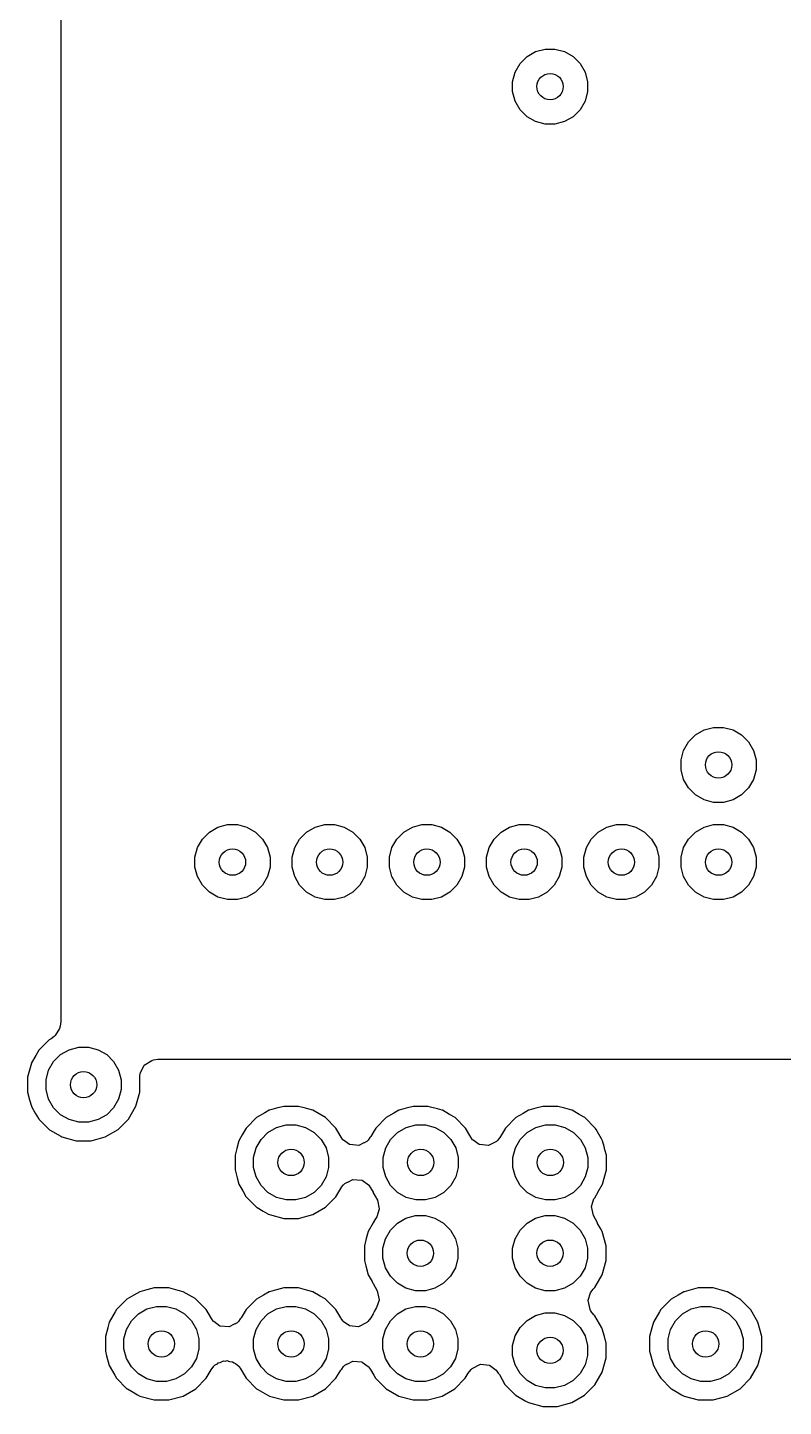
# Model space of a CAD drawing. Header units: inches. Extents: x 5.14 to 7.4, y -4.57 to -3.18.
# Drawn here: x 6.6243 to 6.8539, y -3.9891 to -3.5703 of the extents above; entities that cross this region are included whole.
import ezdxf

# ---------------------------------------------------------------- set-up
doc = ezdxf.new("R2010")
doc.units = ezdxf.units.IN
doc.header["$MEASUREMENT"] = 0
doc.layers.add('In2.Cu', color=33, linetype='CONTINUOUS', true_color=0xce7d2c)

msp = doc.modelspace()

# ---------------------------------------------------------------- linework, layer by layer
at = {"layer": 'In2.Cu', "linetype": 'CONTINUOUS'}
for p, q in [((6.63441, -3.25328), (6.63441, -3.87223)), ((6.77387, -3.58125), (6.77599, -3.57912)), ((6.77599, -3.57912), (6.77859, -3.57762)), ((6.77859, -3.57762), (6.78149, -3.57685)), ((6.78149, -3.57685), (6.78449, -3.57685)), ((6.78449, -3.57685), (6.78739, -3.57762)), ((6.78739, -3.57762), (6.78999, -3.57912)), ((6.78999, -3.57912), (6.79212, -3.58125)), ((6.77159, -3.58675), (6.77237, -3.58385)), ((6.77237, -3.58385), (6.77387, -3.58125)), ((6.79212, -3.58125), (6.79362, -3.58385)), ((6.79362, -3.58385), (6.79439, -3.58675)), ((6.77159, -3.58975), (6.77159, -3.58675)), ((6.79439, -3.58675), (6.79439, -3.58975)), ((6.77237, -3.59265), (6.77159, -3.58975)), ((6.77387, -3.59525), (6.77237, -3.59265)), ((6.79362, -3.59265), (6.79212, -3.59525)), ((6.79439, -3.58975), (6.79362, -3.59265)), ((6.77599, -3.59737), (6.77387, -3.59525)), ((6.77859, -3.59887), (6.77599, -3.59737)), ((6.78999, -3.59737), (6.78739, -3.59887)), ((6.79212, -3.59525), (6.78999, -3.59737)), ((6.78149, -3.59965), (6.77859, -3.59887)), ((6.78449, -3.59965), (6.78149, -3.59965)), ((6.78739, -3.59887), (6.78449, -3.59965)), ((6.82505, -3.78727), (6.82717, -3.78515)), ((6.82717, -3.78515), (6.82977, -3.78365)), ((6.82977, -3.78365), (6.83267, -3.78287)), ((6.83267, -3.78287), (6.83567, -3.78287)), ((6.83567, -3.78287), (6.83857, -3.78365)), ((6.83857, -3.78365), (6.84117, -3.78515)), ((6.84117, -3.78515), (6.8433, -3.78727)), ((6.82277, -3.79277), (6.82355, -3.78987)), ((6.82355, -3.78987), (6.82505, -3.78727)), ((6.8433, -3.78727), (6.8448, -3.78987)), ((6.8448, -3.78987), (6.84558, -3.79277)), ((6.82277, -3.79577), (6.82277, -3.79277)), ((6.84558, -3.79277), (6.84558, -3.79577)), ((6.82355, -3.79867), (6.82277, -3.79577)), ((6.84558, -3.79577), (6.8448, -3.79867)), ((6.82505, -3.80127), (6.82355, -3.79867)), ((6.82717, -3.8034), (6.82505, -3.80127)), ((6.8433, -3.80127), (6.84117, -3.8034)), ((6.8448, -3.79867), (6.8433, -3.80127)), ((6.82977, -3.8049), (6.82717, -3.8034)), ((6.83267, -3.80567), (6.82977, -3.8049)), ((6.83567, -3.80567), (6.83267, -3.80567)), ((6.83857, -3.8049), (6.83567, -3.80567)), ((6.84117, -3.8034), (6.83857, -3.8049)), ((6.67741, -3.8168), (6.67953, -3.81468)), ((6.67953, -3.81468), (6.68213, -3.81317)), ((6.68213, -3.81317), (6.68503, -3.8124)), ((6.68503, -3.8124), (6.68804, -3.8124)), ((6.68804, -3.8124), (6.69094, -3.81317)), ((6.69094, -3.81317), (6.69354, -3.81468)), ((6.69354, -3.81468), (6.69566, -3.8168)), ((6.70694, -3.8168), (6.70906, -3.81468)), ((6.70906, -3.81468), (6.71166, -3.81317)), ((6.71166, -3.81317), (6.71456, -3.8124)), ((6.71456, -3.8124), (6.71756, -3.8124)), ((6.71756, -3.8124), (6.72046, -3.81317)), ((6.72046, -3.81317), (6.72306, -3.81468)), ((6.72306, -3.81468), (6.72519, -3.8168)), ((6.73647, -3.8168), (6.73859, -3.81468)), ((6.73859, -3.81468), (6.74119, -3.81317)), ((6.74119, -3.81317), (6.74409, -3.8124)), ((6.74409, -3.8124), (6.74709, -3.8124)), ((6.74709, -3.8124), (6.74999, -3.81317)), ((6.74999, -3.81317), (6.75259, -3.81468)), ((6.75259, -3.81468), (6.75471, -3.8168)), ((6.76599, -3.8168), (6.76812, -3.81468)), ((6.76812, -3.81468), (6.77072, -3.81317)), ((6.77072, -3.81317), (6.77362, -3.8124)), ((6.77362, -3.8124), (6.77662, -3.8124)), ((6.77662, -3.8124), (6.77952, -3.81317)), ((6.77952, -3.81317), (6.78212, -3.81468)), ((6.78212, -3.81468), (6.78424, -3.8168)), ((6.79552, -3.8168), (6.79765, -3.81468)), ((6.79765, -3.81468), (6.80024, -3.81317)), ((6.80024, -3.81317), (6.80314, -3.8124)), ((6.80314, -3.8124), (6.80615, -3.8124)), ((6.80615, -3.8124), (6.80905, -3.81317)), ((6.80905, -3.81317), (6.81165, -3.81468)), ((6.81165, -3.81468), (6.81377, -3.8168)), ((6.82505, -3.8168), (6.82717, -3.81468)), ((6.82717, -3.81468), (6.82977, -3.81317)), ((6.82977, -3.81317), (6.83267, -3.8124)), ((6.83267, -3.8124), (6.83567, -3.8124)), ((6.83567, -3.8124), (6.83857, -3.81317)), ((6.83857, -3.81317), (6.84117, -3.81468)), ((6.84117, -3.81468), (6.8433, -3.8168)), ((6.67513, -3.8223), (6.67591, -3.8194)), ((6.67591, -3.8194), (6.67741, -3.8168)), ((6.69566, -3.8168), (6.69716, -3.8194)), ((6.69716, -3.8194), (6.69794, -3.8223)), ((6.70466, -3.8223), (6.70544, -3.8194)), ((6.70544, -3.8194), (6.70694, -3.8168)), ((6.72519, -3.8168), (6.72669, -3.8194)), ((6.72669, -3.8194), (6.72746, -3.8223)), ((6.73419, -3.8223), (6.73497, -3.8194)), ((6.73497, -3.8194), (6.73647, -3.8168)), ((6.75471, -3.8168), (6.75622, -3.8194)), ((6.75622, -3.8194), (6.75699, -3.8223)), ((6.76372, -3.8223), (6.76449, -3.8194)), ((6.76449, -3.8194), (6.76599, -3.8168)), ((6.78424, -3.8168), (6.78574, -3.8194)), ((6.78574, -3.8194), (6.78652, -3.8223)), ((6.79324, -3.8223), (6.79402, -3.8194)), ((6.79402, -3.8194), (6.79552, -3.8168)), ((6.81377, -3.8168), (6.81527, -3.8194)), ((6.81527, -3.8194), (6.81605, -3.8223)), ((6.82277, -3.8223), (6.82355, -3.8194)), ((6.82355, -3.8194), (6.82505, -3.8168)), ((6.8433, -3.8168), (6.8448, -3.8194)), ((6.8448, -3.8194), (6.84558, -3.8223)), ((6.67513, -3.8253), (6.67513, -3.8223)), ((6.69794, -3.8223), (6.69794, -3.8253)), ((6.70466, -3.8253), (6.70466, -3.8223)), ((6.72746, -3.8223), (6.72746, -3.8253)), ((6.73419, -3.8253), (6.73419, -3.8223)), ((6.75699, -3.8223), (6.75699, -3.8253)), ((6.76372, -3.8253), (6.76372, -3.8223)), ((6.78652, -3.8223), (6.78652, -3.8253)), ((6.79324, -3.8253), (6.79324, -3.8223)), ((6.81605, -3.8223), (6.81605, -3.8253)), ((6.82277, -3.8253), (6.82277, -3.8223)), ((6.84558, -3.8223), (6.84558, -3.8253)), ((6.67591, -3.8282), (6.67513, -3.8253)), ((6.69794, -3.8253), (6.69716, -3.8282)), ((6.70544, -3.8282), (6.70466, -3.8253)), ((6.72746, -3.8253), (6.72669, -3.8282)), ((6.73497, -3.8282), (6.73419, -3.8253)), ((6.75699, -3.8253), (6.75622, -3.8282)), ((6.76449, -3.8282), (6.76372, -3.8253)), ((6.78652, -3.8253), (6.78574, -3.8282)), ((6.79402, -3.8282), (6.79324, -3.8253)), ((6.81605, -3.8253), (6.81527, -3.8282)), ((6.82355, -3.8282), (6.82277, -3.8253)), ((6.84558, -3.8253), (6.8448, -3.8282)), ((6.67741, -3.8308), (6.67591, -3.8282)), ((6.67953, -3.83292), (6.67741, -3.8308)), ((6.69566, -3.8308), (6.69354, -3.83292)), ((6.69716, -3.8282), (6.69566, -3.8308)), ((6.70694, -3.8308), (6.70544, -3.8282)), ((6.70906, -3.83292), (6.70694, -3.8308)), ((6.72519, -3.8308), (6.72306, -3.83292)), ((6.72669, -3.8282), (6.72519, -3.8308)), ((6.73647, -3.8308), (6.73497, -3.8282)), ((6.73859, -3.83292), (6.73647, -3.8308)), ((6.75471, -3.8308), (6.75259, -3.83292)), ((6.75622, -3.8282), (6.75471, -3.8308)), ((6.76599, -3.8308), (6.76449, -3.8282)), ((6.76812, -3.83292), (6.76599, -3.8308)), ((6.78424, -3.8308), (6.78212, -3.83292)), ((6.78574, -3.8282), (6.78424, -3.8308)), ((6.79552, -3.8308), (6.79402, -3.8282)), ((6.79765, -3.83292), (6.79552, -3.8308)), ((6.81377, -3.8308), (6.81165, -3.83292)), ((6.81527, -3.8282), (6.81377, -3.8308)), ((6.82505, -3.8308), (6.82355, -3.8282)), ((6.82717, -3.83292), (6.82505, -3.8308)), ((6.8433, -3.8308), (6.84117, -3.83292)), ((6.8448, -3.8282), (6.8433, -3.8308)), ((6.68213, -3.83442), (6.67953, -3.83292)), ((6.68503, -3.8352), (6.68213, -3.83442)), ((6.68804, -3.8352), (6.68503, -3.8352)), ((6.69094, -3.83442), (6.68804, -3.8352)), ((6.69354, -3.83292), (6.69094, -3.83442)), ((6.71166, -3.83442), (6.70906, -3.83292)), ((6.71456, -3.8352), (6.71166, -3.83442)), ((6.71756, -3.8352), (6.71456, -3.8352)), ((6.72046, -3.83442), (6.71756, -3.8352)), ((6.72306, -3.83292), (6.72046, -3.83442)), ((6.74119, -3.83442), (6.73859, -3.83292)), ((6.74409, -3.8352), (6.74119, -3.83442)), ((6.74709, -3.8352), (6.74409, -3.8352)), ((6.74999, -3.83442), (6.74709, -3.8352)), ((6.75259, -3.83292), (6.74999, -3.83442)), ((6.77072, -3.83442), (6.76812, -3.83292)), ((6.77362, -3.8352), (6.77072, -3.83442)), ((6.77662, -3.8352), (6.77362, -3.8352)), ((6.77952, -3.83442), (6.77662, -3.8352)), ((6.78212, -3.83292), (6.77952, -3.83442)), ((6.80024, -3.83442), (6.79765, -3.83292)), ((6.80314, -3.8352), (6.80024, -3.83442)), ((6.80615, -3.8352), (6.80314, -3.8352)), ((6.80905, -3.83442), (6.80615, -3.8352)), ((6.81165, -3.83292), (6.80905, -3.83442)), ((6.82977, -3.83442), (6.82717, -3.83292)), ((6.83267, -3.8352), (6.82977, -3.83442)), ((6.83567, -3.8352), (6.83267, -3.8352)), ((6.83857, -3.83442), (6.83567, -3.8352)), ((6.84117, -3.83292), (6.83857, -3.83442)), ((6.63421, -3.8736), (6.634, -3.87431)), ((6.63441, -3.87223), (6.63421, -3.8736)), ((6.63089, -3.87778), (6.62772, -3.88095)), ((6.63146, -3.87745), (6.63089, -3.87778)), ((6.63089, -3.87778), (6.63089, -3.87778)), ((6.63089, -3.87778), (6.63089, -3.87778)), ((6.63089, -3.87778), (6.63089, -3.87778)), ((6.63239, -3.87675), (6.63146, -3.87745)), ((6.63269, -3.87647), (6.63239, -3.87675)), ((6.634, -3.87431), (6.63269, -3.87647)), ((6.62772, -3.88095), (6.62681, -3.88252)), ((6.62772, -3.88095), (6.62772, -3.88095)), ((6.62772, -3.88095), (6.62772, -3.88095)), ((6.62772, -3.88095), (6.62772, -3.88095)), ((6.62772, -3.88095), (6.62772, -3.88095)), ((6.63222, -3.8844), (6.63434, -3.88227)), ((6.63434, -3.88227), (6.63694, -3.88077)), ((6.63694, -3.88077), (6.63984, -3.88)), ((6.63984, -3.88), (6.64284, -3.88)), ((6.64284, -3.88), (6.64574, -3.88077)), ((6.64574, -3.88077), (6.64834, -3.88227)), ((6.64834, -3.88227), (6.65046, -3.8844)), ((6.62509, -3.88628), (6.62432, -3.88916)), ((6.62548, -3.88483), (6.62509, -3.88628)), ((6.6255, -3.88479), (6.62548, -3.88483)), ((6.62548, -3.88483), (6.62548, -3.88483)), ((6.62681, -3.88252), (6.6255, -3.88479)), ((6.63071, -3.887), (6.63222, -3.8844)), ((6.65046, -3.8844), (6.65196, -3.887)), ((6.65856, -3.88796), (6.65973, -3.88547)), ((6.65973, -3.88547), (6.66203, -3.88402)), ((6.66203, -3.88402), (6.66254, -3.88387)), ((6.66254, -3.88387), (6.66389, -3.88368)), ((6.66389, -3.88368), (7.09206, -3.88368)), ((6.62432, -3.88916), (6.62432, -3.89364)), ((6.62994, -3.8899), (6.63071, -3.887)), ((6.62994, -3.8929), (6.62994, -3.8899)), ((6.65196, -3.887), (6.65274, -3.8899)), ((6.65274, -3.8899), (6.65274, -3.8929)), ((6.65836, -3.88962), (6.65842, -3.88886)), ((6.65836, -3.89364), (6.65836, -3.88962)), ((6.65842, -3.88884), (6.65856, -3.88796)), ((6.65842, -3.88886), (6.65842, -3.88884)), ((6.62432, -3.89364), (6.62494, -3.89597)), ((6.63071, -3.8958), (6.62994, -3.8929)), ((6.65274, -3.8929), (6.65196, -3.8958)), ((6.6572, -3.89797), (6.65836, -3.89364)), ((6.62494, -3.89597), (6.62494, -3.89597)), ((6.62494, -3.89597), (6.62548, -3.89797)), ((6.62548, -3.89797), (6.62548, -3.89797)), ((6.62548, -3.89797), (6.62549, -3.89799)), ((6.62549, -3.89799), (6.6255, -3.898)), ((6.6255, -3.898), (6.62666, -3.90002)), ((6.63222, -3.8984), (6.63071, -3.8958)), ((6.63434, -3.90052), (6.63222, -3.8984)), ((6.65046, -3.8984), (6.64834, -3.90052)), ((6.65196, -3.8958), (6.65046, -3.8984)), ((6.65496, -3.90185), (6.6572, -3.89797)), ((6.69773, -3.89918), (6.69637, -3.89996)), ((6.69776, -3.89916), (6.69773, -3.89918)), ((6.69993, -3.89858), (6.69776, -3.89916)), ((6.69776, -3.89916), (6.69776, -3.89916)), ((6.69776, -3.89916), (6.69776, -3.89916)), ((6.69776, -3.89916), (6.69776, -3.89916)), ((6.69776, -3.89916), (6.69776, -3.89916)), ((6.70209, -3.898), (6.69993, -3.89858)), ((6.69993, -3.89858), (6.69993, -3.89858)), ((6.70657, -3.898), (6.70209, -3.898)), ((6.70874, -3.89858), (6.70657, -3.898)), ((6.70657, -3.898), (6.70657, -3.898)), ((6.70942, -3.89876), (6.70874, -3.89858)), ((6.7109, -3.89916), (6.70942, -3.89876)), ((6.71093, -3.89918), (6.7109, -3.89916)), ((6.7109, -3.89916), (6.7109, -3.89916)), ((6.71478, -3.9014), (6.71093, -3.89918)), ((6.7371, -3.89918), (6.73552, -3.90009)), ((6.73713, -3.89916), (6.7371, -3.89918)), ((6.7393, -3.89858), (6.73713, -3.89916)), ((6.73713, -3.89916), (6.73713, -3.89916)), ((6.73713, -3.89916), (6.73713, -3.89916)), ((6.73713, -3.89916), (6.73713, -3.89916)), ((6.73713, -3.89916), (6.73713, -3.89916)), ((6.74146, -3.898), (6.7393, -3.89858)), ((6.7393, -3.89858), (6.7393, -3.89858)), ((6.74594, -3.898), (6.74146, -3.898)), ((6.7467, -3.8982), (6.74594, -3.898)), ((6.74594, -3.898), (6.74594, -3.898)), ((6.74879, -3.89876), (6.7467, -3.8982)), ((6.75027, -3.89916), (6.74879, -3.89876)), ((6.74879, -3.89876), (6.74879, -3.89876)), ((6.7503, -3.89918), (6.75027, -3.89916)), ((6.75027, -3.89916), (6.75027, -3.89916)), ((6.75245, -3.90042), (6.7503, -3.89918)), ((6.77647, -3.89918), (6.77484, -3.90012)), ((6.7765, -3.89916), (6.77647, -3.89918)), ((6.77867, -3.89858), (6.7765, -3.89916)), ((6.7765, -3.89916), (6.7765, -3.89916)), ((6.7765, -3.89916), (6.7765, -3.89916)), ((6.7765, -3.89916), (6.7765, -3.89916)), ((6.7765, -3.89916), (6.7765, -3.89916)), ((6.78083, -3.898), (6.77867, -3.89858)), ((6.77867, -3.89858), (6.77867, -3.89858)), ((6.78531, -3.898), (6.78083, -3.898)), ((6.78748, -3.89858), (6.78531, -3.898)), ((6.78531, -3.898), (6.78531, -3.898)), ((6.78816, -3.89876), (6.78748, -3.89858)), ((6.78964, -3.89916), (6.78816, -3.89876)), ((6.78968, -3.89918), (6.78964, -3.89916)), ((6.78964, -3.89916), (6.78964, -3.89916)), ((6.79182, -3.90042), (6.78968, -3.89918)), ((6.62666, -3.90002), (6.62765, -3.90172)), ((6.62765, -3.90172), (6.6277, -3.90182)), ((6.6277, -3.90182), (6.62772, -3.90184)), ((6.62772, -3.90184), (6.63089, -3.90502)), ((6.63694, -3.90202), (6.63434, -3.90052)), ((6.63984, -3.9028), (6.63694, -3.90202)), ((6.64284, -3.9028), (6.63984, -3.9028)), ((6.64574, -3.90202), (6.64284, -3.9028)), ((6.64834, -3.90052), (6.64574, -3.90202)), ((6.65179, -3.90502), (6.65496, -3.90185)), ((6.69388, -3.9014), (6.69071, -3.90457)), ((6.69637, -3.89996), (6.69388, -3.9014)), ((6.69388, -3.9014), (6.69388, -3.9014)), ((6.69388, -3.9014), (6.69388, -3.9014)), ((6.69388, -3.9014), (6.69388, -3.9014)), ((6.71795, -3.90457), (6.71478, -3.9014)), ((6.71478, -3.9014), (6.71478, -3.9014)), ((6.71478, -3.9014), (6.71478, -3.9014)), ((6.73325, -3.9014), (6.73008, -3.90457)), ((6.73552, -3.90009), (6.73325, -3.9014)), ((6.73325, -3.9014), (6.73325, -3.9014)), ((6.73325, -3.9014), (6.73325, -3.9014)), ((6.73325, -3.9014), (6.73325, -3.9014)), ((6.75415, -3.9014), (6.75245, -3.90042)), ((6.75732, -3.90457), (6.75415, -3.9014)), ((6.75415, -3.9014), (6.75415, -3.9014)), ((6.75415, -3.9014), (6.75415, -3.9014)), ((6.75415, -3.9014), (6.75415, -3.9014)), ((6.75415, -3.9014), (6.75415, -3.9014)), ((6.77262, -3.9014), (6.76945, -3.90457)), ((6.77484, -3.90012), (6.77262, -3.9014)), ((6.77262, -3.9014), (6.77262, -3.9014)), ((6.77262, -3.9014), (6.77262, -3.9014)), ((6.77262, -3.9014), (6.77262, -3.9014)), ((6.79352, -3.9014), (6.79182, -3.90042)), ((6.79669, -3.90457), (6.79352, -3.9014)), ((6.79352, -3.9014), (6.79352, -3.9014)), ((6.79352, -3.9014), (6.79352, -3.9014)), ((6.63089, -3.90502), (6.63091, -3.90503)), ((6.63091, -3.90503), (6.63101, -3.90509)), ((6.63101, -3.90509), (6.63438, -3.90703)), ((6.63438, -3.90703), (6.63438, -3.90703)), ((6.63438, -3.90703), (6.63477, -3.90726)), ((6.63477, -3.90726), (6.63477, -3.90726)), ((6.63477, -3.90726), (6.63477, -3.90726)), ((6.63477, -3.90726), (6.63477, -3.90726)), ((6.63477, -3.90726), (6.6391, -3.90842)), ((6.64358, -3.90842), (6.64791, -3.90726)), ((6.64791, -3.90726), (6.65179, -3.90502)), ((6.6895, -3.90666), (6.68849, -3.90842)), ((6.69071, -3.90457), (6.6895, -3.90666)), ((6.69071, -3.90457), (6.69071, -3.90457)), ((6.69071, -3.90457), (6.69071, -3.90457)), ((6.69071, -3.90457), (6.69071, -3.90457)), ((6.69071, -3.90457), (6.69071, -3.90457)), ((6.69521, -3.90802), (6.69733, -3.9059)), ((6.69733, -3.9059), (6.69993, -3.9044)), ((6.69993, -3.9044), (6.70283, -3.90362)), ((6.70283, -3.90362), (6.70583, -3.90362)), ((6.70583, -3.90362), (6.70873, -3.9044)), ((6.70873, -3.9044), (6.71133, -3.9059)), ((6.71133, -3.9059), (6.71345, -3.90802)), ((6.71853, -3.90558), (6.71795, -3.90457)), ((6.71955, -3.90735), (6.71853, -3.90558)), ((6.71853, -3.90558), (6.71853, -3.90558)), ((6.72009, -3.90811), (6.71955, -3.90735)), ((6.72828, -3.90744), (6.72774, -3.90824)), ((6.72859, -3.90715), (6.72828, -3.90744)), ((6.7296, -3.9054), (6.72859, -3.90715)), ((6.73008, -3.90457), (6.7296, -3.9054)), ((6.73008, -3.90457), (6.73008, -3.90457)), ((6.73008, -3.90457), (6.73008, -3.90457)), ((6.73458, -3.90802), (6.7367, -3.9059)), ((6.7367, -3.9059), (6.7393, -3.9044)), ((6.7393, -3.9044), (6.7422, -3.90362)), ((6.7422, -3.90362), (6.7452, -3.90362)), ((6.7452, -3.90362), (6.7481, -3.9044)), ((6.7481, -3.9044), (6.7507, -3.9059)), ((6.7507, -3.9059), (6.75282, -3.90802)), ((6.75893, -3.90735), (6.75732, -3.90457)), ((6.75732, -3.90457), (6.75732, -3.90457)), ((6.75732, -3.90457), (6.75732, -3.90457)), ((6.75732, -3.90457), (6.75732, -3.90457)), ((6.75946, -3.90811), (6.75893, -3.90735)), ((6.76796, -3.90715), (6.76711, -3.90824)), ((6.76945, -3.90457), (6.76796, -3.90715)), ((6.76945, -3.90457), (6.76945, -3.90457)), ((6.76945, -3.90457), (6.76945, -3.90457)), ((6.76945, -3.90457), (6.76945, -3.90457)), ((6.77395, -3.90802), (6.77607, -3.9059)), ((6.77607, -3.9059), (6.77867, -3.9044)), ((6.77867, -3.9044), (6.78157, -3.90362)), ((6.78157, -3.90362), (6.78457, -3.90362)), ((6.78457, -3.90362), (6.78747, -3.9044)), ((6.78747, -3.9044), (6.79007, -3.9059)), ((6.79007, -3.9059), (6.79219, -3.90802)), ((6.79671, -3.90459), (6.79669, -3.90457)), ((6.79669, -3.90457), (6.79669, -3.90457)), ((6.79669, -3.90457), (6.79669, -3.90457)), ((6.79676, -3.9047), (6.79671, -3.90459)), ((6.79695, -3.90502), (6.79676, -3.9047)), ((6.79858, -3.90784), (6.79695, -3.90502)), ((6.6391, -3.90842), (6.6391, -3.90842)), ((6.6391, -3.90842), (6.64358, -3.90842)), ((6.64358, -3.90842), (6.64358, -3.90842)), ((6.68786, -3.91075), (6.68731, -3.91278)), ((6.68847, -3.90845), (6.68786, -3.91075)), ((6.68786, -3.91075), (6.68786, -3.91075)), ((6.68849, -3.90842), (6.68847, -3.90845)), ((6.68847, -3.90845), (6.68847, -3.90845)), ((6.68847, -3.90845), (6.68847, -3.90845)), ((6.69293, -3.91352), (6.69371, -3.91062)), ((6.69371, -3.91062), (6.69521, -3.90802)), ((6.71345, -3.90802), (6.71496, -3.91062)), ((6.71496, -3.91062), (6.71573, -3.91352)), ((6.72022, -3.90825), (6.72009, -3.90811)), ((6.7221, -3.90959), (6.72022, -3.90825)), ((6.72216, -3.90961), (6.7221, -3.90959)), ((6.7249, -3.90987), (6.72216, -3.90961)), ((6.72645, -3.90907), (6.7249, -3.90987)), ((6.7266, -3.90904), (6.72645, -3.90907)), ((6.72672, -3.90894), (6.7266, -3.90904)), ((6.72734, -3.90861), (6.72672, -3.90894)), ((6.72774, -3.90824), (6.72734, -3.90861)), ((6.7323, -3.91352), (6.73308, -3.91062)), ((6.73308, -3.91062), (6.73458, -3.90802)), ((6.75282, -3.90802), (6.75433, -3.91062)), ((6.75433, -3.91062), (6.7551, -3.91352)), ((6.75959, -3.90825), (6.75946, -3.90811)), ((6.76147, -3.90959), (6.75959, -3.90825)), ((6.76153, -3.90961), (6.76147, -3.90959)), ((6.76427, -3.90987), (6.76153, -3.90961)), ((6.76153, -3.90961), (6.76153, -3.90961)), ((6.76671, -3.90861), (6.76427, -3.90987)), ((6.76711, -3.90824), (6.76671, -3.90861)), ((6.77167, -3.91352), (6.77245, -3.91062)), ((6.77245, -3.91062), (6.77395, -3.90802)), ((6.79219, -3.90802), (6.7937, -3.91062)), ((6.7937, -3.91062), (6.79447, -3.91352)), ((6.79891, -3.90842), (6.79858, -3.90784)), ((6.79893, -3.90845), (6.79891, -3.90842)), ((6.79938, -3.91014), (6.79893, -3.90845)), ((6.79966, -3.91119), (6.79938, -3.91014)), ((6.79967, -3.91119), (6.79966, -3.91119)), ((6.79966, -3.91119), (6.79966, -3.91119)), ((6.80009, -3.91278), (6.79967, -3.91119)), ((6.68731, -3.91278), (6.68731, -3.91278)), ((6.68731, -3.91278), (6.68731, -3.91278)), ((6.68731, -3.91278), (6.68731, -3.91726)), ((6.69293, -3.91652), (6.69293, -3.91352)), ((6.71573, -3.91352), (6.71573, -3.91652)), ((6.7323, -3.91652), (6.7323, -3.91352)), ((6.7551, -3.91352), (6.7551, -3.91652)), ((6.77167, -3.91652), (6.77167, -3.91352)), ((6.79447, -3.91352), (6.79447, -3.91652)), ((6.80009, -3.91726), (6.80009, -3.91278)), ((6.68731, -3.91726), (6.68796, -3.91969)), ((6.68796, -3.91969), (6.68847, -3.92159)), ((6.69371, -3.91942), (6.69293, -3.91652)), ((6.69521, -3.92202), (6.69371, -3.91942)), ((6.71496, -3.91942), (6.71345, -3.92202)), ((6.71573, -3.91652), (6.71496, -3.91942)), ((6.73308, -3.91942), (6.7323, -3.91652)), ((6.73458, -3.92202), (6.73308, -3.91942)), ((6.75433, -3.91942), (6.75282, -3.92202)), ((6.7551, -3.91652), (6.75433, -3.91942)), ((6.77245, -3.91942), (6.77167, -3.91652)), ((6.77395, -3.92202), (6.77245, -3.91942)), ((6.7937, -3.91942), (6.79219, -3.92202)), ((6.79447, -3.91652), (6.7937, -3.91942)), ((6.79893, -3.92159), (6.80009, -3.91726)), ((6.68847, -3.92159), (6.68847, -3.92159)), ((6.68847, -3.92159), (6.68847, -3.92159)), ((6.68847, -3.92159), (6.68849, -3.92162)), ((6.68849, -3.92162), (6.68968, -3.92368)), ((6.68968, -3.92368), (6.69064, -3.92534)), ((6.69733, -3.92414), (6.69521, -3.92202)), ((6.69993, -3.92564), (6.69733, -3.92414)), ((6.71133, -3.92414), (6.70873, -3.92564)), ((6.71345, -3.92202), (6.71133, -3.92414)), ((6.71795, -3.92547), (6.71944, -3.92289)), ((6.71944, -3.92289), (6.71955, -3.92279)), ((6.71955, -3.92279), (6.71959, -3.92264)), ((6.71959, -3.92264), (6.7203, -3.9218)), ((6.7203, -3.9218), (6.72069, -3.92143)), ((6.72069, -3.92143), (6.72132, -3.9211)), ((6.72132, -3.9211), (6.72143, -3.921)), ((6.72143, -3.921), (6.72158, -3.92097)), ((6.72158, -3.92097), (6.72314, -3.92016)), ((6.72314, -3.92016), (6.72587, -3.92043)), ((6.72587, -3.92043), (6.72592, -3.92044)), ((6.72592, -3.92044), (6.72593, -3.92045)), ((6.72593, -3.92045), (6.72781, -3.92179)), ((6.72781, -3.92179), (6.72794, -3.92193)), ((6.72794, -3.92193), (6.72848, -3.92269)), ((6.72848, -3.92269), (6.72927, -3.92407)), ((6.72927, -3.92407), (6.72931, -3.92422)), ((6.72931, -3.92422), (6.72932, -3.92421)), ((6.72932, -3.92421), (6.73019, -3.92579)), ((6.7367, -3.92414), (6.73458, -3.92202)), ((6.7393, -3.92564), (6.7367, -3.92414)), ((6.7507, -3.92414), (6.7481, -3.92564)), ((6.75282, -3.92202), (6.7507, -3.92414)), ((6.77607, -3.92414), (6.77395, -3.92202)), ((6.77867, -3.92564), (6.77607, -3.92414)), ((6.79007, -3.92414), (6.78747, -3.92564)), ((6.79219, -3.92202), (6.79007, -3.92414)), ((6.79715, -3.92475), (6.79742, -3.92421)), ((6.79742, -3.92421), (6.79893, -3.92159)), ((6.69064, -3.92534), (6.69069, -3.92545)), ((6.69069, -3.92545), (6.69071, -3.92547)), ((6.69071, -3.92547), (6.69388, -3.92864)), ((6.70283, -3.92642), (6.69993, -3.92564)), ((6.70583, -3.92642), (6.70283, -3.92642)), ((6.70873, -3.92564), (6.70583, -3.92642)), ((6.71478, -3.92864), (6.71795, -3.92547)), ((6.73019, -3.92579), (6.73019, -3.92579)), ((6.73019, -3.92579), (6.7303, -3.926)), ((6.7303, -3.926), (6.73055, -3.92646)), ((6.73055, -3.92646), (6.73114, -3.92915)), ((6.7422, -3.92642), (6.7393, -3.92564)), ((6.7452, -3.92642), (6.7422, -3.92642)), ((6.7481, -3.92564), (6.7452, -3.92642)), ((6.78157, -3.92642), (6.77867, -3.92564)), ((6.78457, -3.92642), (6.78157, -3.92642)), ((6.78747, -3.92564), (6.78457, -3.92642)), ((6.79556, -3.92838), (6.79633, -3.92608)), ((6.79556, -3.9284), (6.79556, -3.92838)), ((6.79556, -3.92845), (6.79556, -3.9284)), ((6.79614, -3.93113), (6.79556, -3.92845)), ((6.79633, -3.92608), (6.79638, -3.926)), ((6.79638, -3.926), (6.79654, -3.92576)), ((6.79654, -3.92576), (6.79714, -3.92481)), ((6.79654, -3.92576), (6.79654, -3.92576)), ((6.79714, -3.92481), (6.79715, -3.92475)), ((6.69388, -3.92864), (6.6939, -3.92866)), ((6.6939, -3.92866), (6.69401, -3.92871)), ((6.69401, -3.92871), (6.69583, -3.92977)), ((6.69583, -3.92977), (6.69727, -3.9306)), ((6.69727, -3.9306), (6.69742, -3.93068)), ((6.69742, -3.93068), (6.69776, -3.93088)), ((6.69776, -3.93088), (6.70209, -3.93204)), ((6.70209, -3.93204), (6.70209, -3.93204)), ((6.70209, -3.93204), (6.70657, -3.93204)), ((6.70657, -3.93204), (6.7109, -3.93088)), ((6.70657, -3.93204), (6.70657, -3.93204)), ((6.7109, -3.93088), (6.71478, -3.92864)), ((6.73037, -3.93151), (6.72955, -3.93278)), ((6.73113, -3.92922), (6.73037, -3.93151)), ((6.73114, -3.92915), (6.73113, -3.92922)), ((6.73662, -3.93346), (6.73922, -3.93195)), ((6.73922, -3.93195), (6.74212, -3.93118)), ((6.74212, -3.93118), (6.74512, -3.93118)), ((6.74512, -3.93118), (6.74802, -3.93195)), ((6.74802, -3.93195), (6.75062, -3.93346)), ((6.77599, -3.93346), (6.77859, -3.93195)), ((6.77859, -3.93195), (6.78149, -3.93118)), ((6.78149, -3.93118), (6.78449, -3.93118)), ((6.78449, -3.93118), (6.78739, -3.93195)), ((6.78739, -3.93195), (6.78999, -3.93346)), ((6.79737, -3.93339), (6.79614, -3.93113)), ((6.72776, -3.93601), (6.72719, -3.93813)), ((6.72778, -3.93597), (6.72776, -3.93601)), ((6.72776, -3.93601), (6.72776, -3.93601)), ((6.72927, -3.93339), (6.72778, -3.93597)), ((6.72954, -3.93285), (6.72927, -3.93339)), ((6.72955, -3.93278), (6.72954, -3.93285)), ((6.733, -3.93818), (6.7345, -3.93558)), ((6.7345, -3.93558), (6.73662, -3.93346)), ((6.75062, -3.93346), (6.75275, -3.93558)), ((6.75275, -3.93558), (6.75425, -3.93818)), ((6.77237, -3.93818), (6.77387, -3.93558)), ((6.77387, -3.93558), (6.77599, -3.93346)), ((6.78999, -3.93346), (6.79212, -3.93558)), ((6.79212, -3.93558), (6.79362, -3.93818)), ((6.79738, -3.93338), (6.79737, -3.93339)), ((6.79742, -3.93353), (6.79738, -3.93338)), ((6.79847, -3.93534), (6.79742, -3.93353)), ((6.79885, -3.93601), (6.79847, -3.93534)), ((6.79847, -3.93534), (6.79847, -3.93534)), ((6.80001, -3.94034), (6.79885, -3.93601)), ((6.79885, -3.93601), (6.79885, -3.93601)), ((6.79885, -3.93601), (6.79885, -3.93601)), ((6.72719, -3.93813), (6.7266, -3.94034)), ((6.7266, -3.94034), (6.7266, -3.94482)), ((6.73222, -3.94108), (6.733, -3.93818)), ((6.75425, -3.93818), (6.75502, -3.94108)), ((6.77159, -3.94108), (6.77237, -3.93818)), ((6.79362, -3.93818), (6.79439, -3.94108)), ((6.80001, -3.94482), (6.80001, -3.94034)), ((6.7266, -3.94482), (6.72705, -3.94647)), ((6.73222, -3.94408), (6.73222, -3.94108)), ((6.733, -3.94698), (6.73222, -3.94408)), ((6.75502, -3.94408), (6.75425, -3.94698)), ((6.75502, -3.94108), (6.75502, -3.94408)), ((6.77159, -3.94408), (6.77159, -3.94108)), ((6.77237, -3.94698), (6.77159, -3.94408)), ((6.79439, -3.94408), (6.79362, -3.94698)), ((6.79439, -3.94108), (6.79439, -3.94408)), ((6.79885, -3.94915), (6.80001, -3.94482)), ((6.72705, -3.94647), (6.72705, -3.94647)), ((6.72705, -3.94647), (6.72776, -3.94915)), ((6.72776, -3.94915), (6.72776, -3.94915)), ((6.72776, -3.94915), (6.72777, -3.94916)), ((6.72777, -3.94916), (6.72778, -3.94918)), ((6.72778, -3.94918), (6.72895, -3.9512)), ((6.7345, -3.94958), (6.733, -3.94698)), ((6.75425, -3.94698), (6.75275, -3.94958)), ((6.77387, -3.94958), (6.77237, -3.94698)), ((6.79362, -3.94698), (6.79212, -3.94958)), ((6.79661, -3.95303), (6.79885, -3.94915)), ((6.66272, -3.95312), (6.66056, -3.9537)), ((6.6672, -3.95312), (6.66272, -3.95312)), ((6.66797, -3.95333), (6.6672, -3.95312)), ((6.6672, -3.95312), (6.6672, -3.95312)), ((6.67008, -3.95389), (6.66797, -3.95333)), ((6.70209, -3.95312), (6.69993, -3.9537)), ((6.70657, -3.95312), (6.70209, -3.95312)), ((6.70734, -3.95333), (6.70657, -3.95312)), ((6.70657, -3.95312), (6.70657, -3.95312)), ((6.70945, -3.95389), (6.70734, -3.95333)), ((6.72895, -3.9512), (6.7292, -3.95164)), ((6.7292, -3.95164), (6.72923, -3.95177)), ((6.72923, -3.95177), (6.72925, -3.95176)), ((6.72925, -3.95176), (6.73051, -3.95406)), ((6.73662, -3.9517), (6.7345, -3.94958)), ((6.73922, -3.9532), (6.73662, -3.9517)), ((6.74212, -3.95398), (6.73922, -3.9532)), ((6.74802, -3.9532), (6.74512, -3.95398)), ((6.75062, -3.9517), (6.74802, -3.9532)), ((6.75275, -3.94958), (6.75062, -3.9517)), ((6.77599, -3.9517), (6.77387, -3.94958)), ((6.77859, -3.9532), (6.77599, -3.9517)), ((6.78149, -3.95398), (6.77859, -3.9532)), ((6.78739, -3.9532), (6.78449, -3.95398)), ((6.78999, -3.9517), (6.78739, -3.9532)), ((6.79212, -3.94958), (6.78999, -3.9517)), ((6.79547, -3.95433), (6.79612, -3.95352)), ((6.79612, -3.95352), (6.79661, -3.95303)), ((6.828, -3.95312), (6.82583, -3.9537)), ((6.83248, -3.95312), (6.828, -3.95312)), ((6.83325, -3.95333), (6.83248, -3.95312)), ((6.83248, -3.95312), (6.83248, -3.95312)), ((6.83536, -3.95389), (6.83325, -3.95333)), ((6.65451, -3.95652), (6.65134, -3.95969)), ((6.65659, -3.95532), (6.65451, -3.95652)), ((6.65451, -3.95652), (6.65451, -3.95652)), ((6.65451, -3.95652), (6.65451, -3.95652)), ((6.65836, -3.9543), (6.65659, -3.95532)), ((6.65839, -3.95428), (6.65836, -3.9543)), ((6.66056, -3.9537), (6.65839, -3.95428)), ((6.65839, -3.95428), (6.65839, -3.95428)), ((6.65839, -3.95428), (6.65839, -3.95428)), ((6.65839, -3.95428), (6.65839, -3.95428)), ((6.65839, -3.95428), (6.65839, -3.95428)), ((6.66056, -3.9537), (6.66056, -3.9537)), ((6.67153, -3.95428), (6.67008, -3.95389)), ((6.67008, -3.95389), (6.67008, -3.95389)), ((6.67156, -3.9543), (6.67153, -3.95428)), ((6.67153, -3.95428), (6.67153, -3.95428)), ((6.67246, -3.95481), (6.67156, -3.9543)), ((6.6752, -3.95639), (6.67246, -3.95481)), ((6.67541, -3.95652), (6.6752, -3.95639)), ((6.6752, -3.95639), (6.6752, -3.95639)), ((6.67858, -3.95969), (6.67541, -3.95652)), ((6.67541, -3.95652), (6.67541, -3.95652)), ((6.67541, -3.95652), (6.67541, -3.95652)), ((6.69388, -3.95652), (6.69071, -3.95969)), ((6.69596, -3.95532), (6.69388, -3.95652)), ((6.69388, -3.95652), (6.69388, -3.95652)), ((6.69388, -3.95652), (6.69388, -3.95652)), ((6.69773, -3.9543), (6.69596, -3.95532)), ((6.69776, -3.95428), (6.69773, -3.9543)), ((6.69993, -3.9537), (6.69776, -3.95428)), ((6.69776, -3.95428), (6.69776, -3.95428)), ((6.69776, -3.95428), (6.69776, -3.95428)), ((6.69776, -3.95428), (6.69776, -3.95428)), ((6.69776, -3.95428), (6.69776, -3.95428)), ((6.69993, -3.9537), (6.69993, -3.9537)), ((6.7109, -3.95428), (6.70945, -3.95389)), ((6.70945, -3.95389), (6.70945, -3.95389)), ((6.71093, -3.9543), (6.7109, -3.95428)), ((6.7109, -3.95428), (6.7109, -3.95428)), ((6.71319, -3.9556), (6.71093, -3.9543)), ((6.71466, -3.95645), (6.71319, -3.9556)), ((6.71476, -3.9565), (6.71466, -3.95645)), ((6.71478, -3.95652), (6.71476, -3.9565)), ((6.71795, -3.95969), (6.71478, -3.95652)), ((6.71478, -3.95652), (6.71478, -3.95652)), ((6.73109, -3.95682), (6.73033, -3.95911)), ((6.73051, -3.95406), (6.7311, -3.95675)), ((6.7311, -3.95675), (6.73109, -3.95682)), ((6.74512, -3.95398), (6.74212, -3.95398)), ((6.78449, -3.95398), (6.78149, -3.95398)), ((6.79453, -3.95695), (6.79454, -3.95688)), ((6.79512, -3.95964), (6.79453, -3.95695)), ((6.79454, -3.95688), (6.7953, -3.95459)), ((6.7953, -3.95459), (6.79547, -3.95433)), ((6.81979, -3.95652), (6.81662, -3.95969)), ((6.82186, -3.95532), (6.81979, -3.95652)), ((6.81979, -3.95652), (6.81979, -3.95652)), ((6.81979, -3.95652), (6.81979, -3.95652)), ((6.82363, -3.9543), (6.82186, -3.95532)), ((6.82366, -3.95428), (6.82363, -3.9543)), ((6.82367, -3.95428), (6.82366, -3.95428)), ((6.82583, -3.9537), (6.82367, -3.95428)), ((6.82367, -3.95428), (6.82367, -3.95428)), ((6.82367, -3.95428), (6.82367, -3.95428)), ((6.82367, -3.95428), (6.82367, -3.95428)), ((6.82583, -3.9537), (6.82583, -3.9537)), ((6.83681, -3.95428), (6.83536, -3.95389)), ((6.83536, -3.95389), (6.83536, -3.95389)), ((6.83684, -3.9543), (6.83681, -3.95428)), ((6.83681, -3.95428), (6.83681, -3.95428)), ((6.8391, -3.9556), (6.83684, -3.9543)), ((6.84056, -3.95645), (6.8391, -3.9556)), ((6.84066, -3.9565), (6.84056, -3.95645)), ((6.84068, -3.95652), (6.84066, -3.9565)), ((6.84386, -3.95969), (6.84068, -3.95652)), ((6.65092, -3.96041), (6.64912, -3.96353)), ((6.65134, -3.95969), (6.65092, -3.96041)), ((6.65134, -3.95969), (6.65134, -3.95969)), ((6.65134, -3.95969), (6.65134, -3.95969)), ((6.65134, -3.95969), (6.65134, -3.95969)), ((6.65134, -3.95969), (6.65134, -3.95969)), ((6.65584, -3.96314), (6.65796, -3.96101)), ((6.65796, -3.96101), (6.66056, -3.95951)), ((6.66056, -3.95951), (6.66346, -3.95874)), ((6.66346, -3.95874), (6.66646, -3.95874)), ((6.66646, -3.95874), (6.66936, -3.95951)), ((6.66936, -3.95951), (6.67196, -3.96101)), ((6.67196, -3.96101), (6.67408, -3.96314)), ((6.67916, -3.9607), (6.67858, -3.95969)), ((6.68018, -3.96247), (6.67916, -3.9607)), ((6.67916, -3.9607), (6.67916, -3.9607)), ((6.69071, -3.95969), (6.68922, -3.96226)), ((6.69071, -3.95969), (6.69071, -3.95969)), ((6.69071, -3.95969), (6.69071, -3.95969)), ((6.69071, -3.95969), (6.69071, -3.95969)), ((6.69521, -3.96314), (6.69733, -3.96101)), ((6.69733, -3.96101), (6.69993, -3.95951)), ((6.69993, -3.95951), (6.70283, -3.95874)), ((6.70283, -3.95874), (6.70583, -3.95874)), ((6.70583, -3.95874), (6.70873, -3.95951)), ((6.70873, -3.95951), (6.71133, -3.96101)), ((6.71133, -3.96101), (6.71345, -3.96314)), ((6.71944, -3.96226), (6.71795, -3.95969)), ((6.72927, -3.96096), (6.72856, -3.96219)), ((6.72954, -3.96042), (6.72927, -3.96096)), ((6.72955, -3.96033), (6.72954, -3.96042)), ((6.73033, -3.95911), (6.72955, -3.96033)), ((6.7345, -3.96314), (6.73662, -3.96101)), ((6.73662, -3.96101), (6.73922, -3.95951)), ((6.73922, -3.95951), (6.74212, -3.95874)), ((6.74212, -3.95874), (6.74512, -3.95874)), ((6.74512, -3.95874), (6.74802, -3.95951)), ((6.74802, -3.95951), (6.75062, -3.96101)), ((6.75062, -3.96101), (6.75275, -3.96314)), ((6.77599, -3.96298), (6.77859, -3.96148)), ((6.77859, -3.96148), (6.78149, -3.9607)), ((6.78149, -3.9607), (6.78449, -3.9607)), ((6.78449, -3.9607), (6.78739, -3.96148)), ((6.78739, -3.96148), (6.78999, -3.96298)), ((6.79541, -3.96018), (6.79512, -3.95964)), ((6.79625, -3.96129), (6.79541, -3.96018)), ((6.79661, -3.96166), (6.79625, -3.96129)), ((6.79867, -3.96522), (6.79661, -3.96166)), ((6.79661, -3.96166), (6.79661, -3.96166)), ((6.8162, -3.96041), (6.8144, -3.96353)), ((6.81662, -3.95969), (6.8162, -3.96041)), ((6.81662, -3.95969), (6.81662, -3.95969)), ((6.81662, -3.95969), (6.81662, -3.95969)), ((6.81662, -3.95969), (6.81662, -3.95969)), ((6.81662, -3.95969), (6.81662, -3.95969)), ((6.82111, -3.96314), (6.82324, -3.96101)), ((6.82324, -3.96101), (6.82584, -3.95951)), ((6.82584, -3.95951), (6.82874, -3.95874)), ((6.82874, -3.95874), (6.83174, -3.95874)), ((6.83174, -3.95874), (6.83464, -3.95951)), ((6.83464, -3.95951), (6.83724, -3.96101)), ((6.83724, -3.96101), (6.83936, -3.96314)), ((6.84387, -3.95971), (6.84386, -3.95969)), ((6.84393, -3.95981), (6.84387, -3.95971)), ((6.84569, -3.96287), (6.84393, -3.95981)), ((6.64866, -3.96522), (6.64794, -3.9679)), ((6.64867, -3.96517), (6.64866, -3.96522)), ((6.6491, -3.96357), (6.64867, -3.96517)), ((6.64867, -3.96517), (6.64867, -3.96517)), ((6.64912, -3.96353), (6.6491, -3.96357)), ((6.6491, -3.96357), (6.6491, -3.96357)), ((6.65356, -3.96864), (6.65434, -3.96574)), ((6.65434, -3.96574), (6.65584, -3.96314)), ((6.67408, -3.96314), (6.67559, -3.96574)), ((6.67559, -3.96574), (6.67636, -3.96864)), ((6.68072, -3.96322), (6.68018, -3.96247)), ((6.68085, -3.96337), (6.68072, -3.96322)), ((6.68273, -3.96471), (6.68085, -3.96337)), ((6.68279, -3.96473), (6.68273, -3.96471)), ((6.68553, -3.96499), (6.68279, -3.96473)), ((6.68279, -3.96473), (6.68279, -3.96473)), ((6.68708, -3.96419), (6.68553, -3.96499)), ((6.68723, -3.96416), (6.68708, -3.96419)), ((6.68735, -3.96405), (6.68723, -3.96416)), ((6.68797, -3.96373), (6.68735, -3.96405)), ((6.68837, -3.96336), (6.68797, -3.96373)), ((6.68891, -3.96256), (6.68837, -3.96336)), ((6.68922, -3.96226), (6.68891, -3.96256)), ((6.69293, -3.96864), (6.69371, -3.96574)), ((6.69371, -3.96574), (6.69521, -3.96314)), ((6.71345, -3.96314), (6.71496, -3.96574)), ((6.71496, -3.96574), (6.71573, -3.96864)), ((6.71952, -3.9624), (6.71944, -3.96226)), ((6.72005, -3.96316), (6.71952, -3.9624)), ((6.72018, -3.9633), (6.72005, -3.96316)), ((6.72206, -3.96464), (6.72018, -3.9633)), ((6.72212, -3.96466), (6.72206, -3.96464)), ((6.72486, -3.96492), (6.72212, -3.96466)), ((6.72212, -3.96466), (6.72212, -3.96466)), ((6.7273, -3.96366), (6.72486, -3.96492)), ((6.7277, -3.96329), (6.7273, -3.96366)), ((6.72856, -3.96219), (6.7277, -3.96329)), ((6.73222, -3.96864), (6.733, -3.96574)), ((6.733, -3.96574), (6.7345, -3.96314)), ((6.75275, -3.96314), (6.75425, -3.96574)), ((6.75425, -3.96574), (6.75502, -3.96864)), ((6.77237, -3.96771), (6.77387, -3.96511)), ((6.77387, -3.96511), (6.77599, -3.96298)), ((6.78999, -3.96298), (6.79212, -3.96511)), ((6.79212, -3.96511), (6.79362, -3.96771)), ((6.79885, -3.96554), (6.79867, -3.96522)), ((6.79948, -3.9679), (6.79885, -3.96554)), ((6.81393, -3.96522), (6.81322, -3.9679)), ((6.81438, -3.96357), (6.81393, -3.96522)), ((6.81393, -3.96522), (6.81393, -3.96522)), ((6.8144, -3.96353), (6.81438, -3.96357)), ((6.81438, -3.96357), (6.81438, -3.96357)), ((6.81883, -3.96864), (6.81961, -3.96574)), ((6.81961, -3.96574), (6.82111, -3.96314)), ((6.83936, -3.96314), (6.84086, -3.96574)), ((6.84086, -3.96574), (6.84164, -3.96864)), ((6.8461, -3.96357), (6.84569, -3.96287)), ((6.84726, -3.9679), (6.8461, -3.96357)), ((6.64794, -3.9679), (6.64794, -3.97238)), ((6.65356, -3.97164), (6.65356, -3.96864)), ((6.67636, -3.96864), (6.67636, -3.97164)), ((6.69293, -3.97164), (6.69293, -3.96864)), ((6.71573, -3.96864), (6.71573, -3.97164)), ((6.73222, -3.97164), (6.73222, -3.96864)), ((6.75502, -3.96864), (6.75502, -3.97164)), ((6.77159, -3.97061), (6.77237, -3.96771)), ((6.79362, -3.96771), (6.79439, -3.97061)), ((6.79974, -3.96884), (6.79948, -3.9679)), ((6.79948, -3.9679), (6.79948, -3.9679)), ((6.79979, -3.96904), (6.79974, -3.96884)), ((6.80001, -3.96987), (6.79979, -3.96904)), ((6.80001, -3.97435), (6.80001, -3.96987)), ((6.81322, -3.9679), (6.81322, -3.97238)), ((6.81883, -3.97164), (6.81883, -3.96864)), ((6.84164, -3.96864), (6.84164, -3.97164)), ((6.84726, -3.97238), (6.84726, -3.9679)), ((6.64794, -3.97238), (6.64831, -3.97376)), ((6.64831, -3.97376), (6.6491, -3.97671)), ((6.65434, -3.97454), (6.65356, -3.97164)), ((6.65584, -3.97714), (6.65434, -3.97454)), ((6.67559, -3.97454), (6.67408, -3.97714)), ((6.67636, -3.97164), (6.67559, -3.97454)), ((6.69371, -3.97454), (6.69293, -3.97164)), ((6.69521, -3.97714), (6.69371, -3.97454)), ((6.71496, -3.97454), (6.71345, -3.97714)), ((6.71573, -3.97164), (6.71496, -3.97454)), ((6.733, -3.97454), (6.73222, -3.97164)), ((6.7345, -3.97714), (6.733, -3.97454)), ((6.75425, -3.97454), (6.75275, -3.97714)), ((6.75502, -3.97164), (6.75425, -3.97454)), ((6.77159, -3.97361), (6.77159, -3.97061)), ((6.77237, -3.97651), (6.77159, -3.97361)), ((6.79439, -3.97361), (6.79362, -3.97651)), ((6.79439, -3.97061), (6.79439, -3.97361)), ((6.79885, -3.97868), (6.80001, -3.97435)), ((6.81322, -3.97238), (6.81359, -3.97376)), ((6.81359, -3.97376), (6.81438, -3.97671)), ((6.81961, -3.97454), (6.81883, -3.97164)), ((6.82111, -3.97714), (6.81961, -3.97454)), ((6.84086, -3.97454), (6.83936, -3.97714)), ((6.84164, -3.97164), (6.84086, -3.97454)), ((6.8461, -3.97671), (6.84726, -3.97238)), ((6.6491, -3.97671), (6.6491, -3.97671)), ((6.6491, -3.97671), (6.6491, -3.97671)), ((6.6491, -3.97671), (6.64912, -3.97674)), ((6.64912, -3.97674), (6.65077, -3.9796)), ((6.65796, -3.97926), (6.65584, -3.97714)), ((6.67408, -3.97714), (6.67196, -3.97926)), ((6.67858, -3.98059), (6.68007, -3.97801)), ((6.68007, -3.97801), (6.68093, -3.97692)), ((6.68093, -3.97692), (6.68132, -3.97654)), ((6.68132, -3.97654), (6.68195, -3.97622)), ((6.68195, -3.97622), (6.68222, -3.97593)), ((6.68222, -3.97593), (6.68284, -3.97576)), ((6.68284, -3.97576), (6.68377, -3.97528)), ((6.68377, -3.97528), (6.68441, -3.97534)), ((6.68441, -3.97534), (6.68488, -3.97522)), ((6.68488, -3.97522), (6.68562, -3.97546)), ((6.68562, -3.97546), (6.6865, -3.97554)), ((6.6865, -3.97554), (6.68656, -3.97557)), ((6.68656, -3.97557), (6.68704, -3.97592)), ((6.68704, -3.97592), (6.68749, -3.97606)), ((6.68749, -3.97606), (6.68844, -3.9769)), ((6.68844, -3.9769), (6.68853, -3.97701)), ((6.68853, -3.97701), (6.68857, -3.97705)), ((6.68857, -3.97705), (6.6886, -3.97709)), ((6.6886, -3.97709), (6.68892, -3.97749)), ((6.68892, -3.97749), (6.69071, -3.98059)), ((6.69733, -3.97926), (6.69521, -3.97714)), ((6.71345, -3.97714), (6.71133, -3.97926)), ((6.71795, -3.98059), (6.7194, -3.97808)), ((6.7194, -3.97808), (6.71971, -3.97778)), ((6.71971, -3.97778), (6.72026, -3.97699)), ((6.72026, -3.97699), (6.72065, -3.97661)), ((6.72065, -3.97661), (6.72128, -3.97629)), ((6.72128, -3.97629), (6.72139, -3.97618)), ((6.72139, -3.97618), (6.72154, -3.97615)), ((6.72154, -3.97615), (6.7231, -3.97535)), ((6.7231, -3.97535), (6.72583, -3.97561)), ((6.72583, -3.97561), (6.72589, -3.97564)), ((6.72589, -3.97564), (6.72777, -3.97697)), ((6.72777, -3.97697), (6.7279, -3.97712)), ((6.7279, -3.97712), (6.72844, -3.97788)), ((6.72844, -3.97788), (6.72943, -3.9796)), ((6.73662, -3.97926), (6.7345, -3.97714)), ((6.75275, -3.97714), (6.75062, -3.97926)), ((6.75816, -3.97899), (6.75902, -3.9779)), ((6.75902, -3.9779), (6.75938, -3.97756)), ((6.75938, -3.97756), (6.76182, -3.9763)), ((6.76182, -3.9763), (6.76456, -3.97656)), ((6.76456, -3.97656), (6.76664, -3.97815)), ((6.76664, -3.97815), (6.76687, -3.97846)), ((6.76687, -3.97846), (6.76726, -3.97898)), ((6.77387, -3.97911), (6.77237, -3.97651)), ((6.79362, -3.97651), (6.79212, -3.97911)), ((6.79661, -3.98256), (6.79885, -3.97868)), ((6.81438, -3.97671), (6.81438, -3.97671)), ((6.81438, -3.97671), (6.81438, -3.97671)), ((6.81438, -3.97671), (6.8144, -3.97674)), ((6.8144, -3.97674), (6.81605, -3.9796)), ((6.82324, -3.97926), (6.82111, -3.97714)), ((6.83936, -3.97714), (6.83724, -3.97926)), ((6.84386, -3.98059), (6.8461, -3.97671)), ((6.65077, -3.9796), (6.65134, -3.98059)), ((6.65134, -3.98059), (6.65134, -3.98059)), ((6.65134, -3.98059), (6.65134, -3.98059)), ((6.65134, -3.98059), (6.65451, -3.98376)), ((6.66056, -3.98076), (6.65796, -3.97926)), ((6.66346, -3.98154), (6.66056, -3.98076)), ((6.66646, -3.98154), (6.66346, -3.98154)), ((6.66936, -3.98076), (6.66646, -3.98154)), ((6.67196, -3.97926), (6.66936, -3.98076)), ((6.67541, -3.98376), (6.67858, -3.98059)), ((6.69071, -3.98059), (6.69071, -3.98059)), ((6.69071, -3.98059), (6.69071, -3.98059)), ((6.69071, -3.98059), (6.69388, -3.98376)), ((6.69993, -3.98076), (6.69733, -3.97926)), ((6.70283, -3.98154), (6.69993, -3.98076)), ((6.70583, -3.98154), (6.70283, -3.98154)), ((6.70873, -3.98076), (6.70583, -3.98154)), ((6.71133, -3.97926), (6.70873, -3.98076)), ((6.71478, -3.98376), (6.71795, -3.98059)), ((6.72943, -3.9796), (6.72943, -3.9796)), ((6.72943, -3.9796), (6.73, -3.98059)), ((6.73, -3.98059), (6.73, -3.98059)), ((6.73, -3.98059), (6.73, -3.98059)), ((6.73, -3.98059), (6.73317, -3.98376)), ((6.73922, -3.98076), (6.73662, -3.97926)), ((6.74212, -3.98154), (6.73922, -3.98076)), ((6.74512, -3.98154), (6.74212, -3.98154)), ((6.74802, -3.98076), (6.74512, -3.98154)), ((6.75062, -3.97926), (6.74802, -3.98076)), ((6.75407, -3.98376), (6.75724, -3.98059)), ((6.75724, -3.98059), (6.75816, -3.97899)), ((6.76726, -3.97898), (6.7676, -3.97948)), ((6.7676, -3.97948), (6.7693, -3.98243)), ((6.7693, -3.98243), (6.76935, -3.98253)), ((6.76935, -3.98253), (6.76937, -3.98255)), ((6.76937, -3.98255), (6.77254, -3.98573)), ((6.77599, -3.98123), (6.77387, -3.97911)), ((6.77859, -3.98273), (6.77599, -3.98123)), ((6.78149, -3.98351), (6.77859, -3.98273)), ((6.78739, -3.98273), (6.78449, -3.98351)), ((6.78999, -3.98123), (6.78739, -3.98273)), ((6.79212, -3.97911), (6.78999, -3.98123)), ((6.79344, -3.98573), (6.79661, -3.98256)), ((6.81605, -3.9796), (6.81662, -3.98059)), ((6.81662, -3.98059), (6.81662, -3.98059)), ((6.81662, -3.98059), (6.81662, -3.98059)), ((6.81662, -3.98059), (6.81979, -3.98376)), ((6.82584, -3.98076), (6.82324, -3.97926)), ((6.82874, -3.98154), (6.82584, -3.98076)), ((6.83174, -3.98154), (6.82874, -3.98154)), ((6.83464, -3.98076), (6.83174, -3.98154)), ((6.83724, -3.97926), (6.83464, -3.98076)), ((6.84069, -3.98376), (6.84386, -3.98059)), ((6.65451, -3.98376), (6.65451, -3.98376)), ((6.65451, -3.98376), (6.65451, -3.98376)), ((6.65451, -3.98376), (6.65453, -3.98377)), ((6.65453, -3.98377), (6.65464, -3.98383)), ((6.65464, -3.98383), (6.65584, -3.98452)), ((6.65584, -3.98452), (6.65767, -3.98558)), ((6.65767, -3.98558), (6.65839, -3.986)), ((6.65839, -3.986), (6.65839, -3.986)), ((6.65839, -3.986), (6.65839, -3.986)), ((6.65839, -3.986), (6.66272, -3.98716)), ((6.6672, -3.98716), (6.67153, -3.986)), ((6.67153, -3.986), (6.67541, -3.98376)), ((6.69388, -3.98376), (6.69388, -3.98376)), ((6.69388, -3.98376), (6.69388, -3.98376)), ((6.69388, -3.98376), (6.69425, -3.98397)), ((6.69425, -3.98397), (6.69704, -3.98558)), ((6.69704, -3.98558), (6.69776, -3.986)), ((6.69776, -3.986), (6.69776, -3.986)), ((6.69776, -3.986), (6.69776, -3.986)), ((6.69776, -3.986), (6.70209, -3.98716)), ((6.70657, -3.98716), (6.7109, -3.986)), ((6.7109, -3.986), (6.71478, -3.98376)), ((6.73317, -3.98376), (6.73317, -3.98376)), ((6.73317, -3.98376), (6.73317, -3.98376)), ((6.73317, -3.98376), (6.73705, -3.986)), ((6.73705, -3.986), (6.73705, -3.986)), ((6.73705, -3.986), (6.73705, -3.986)), ((6.73705, -3.986), (6.74138, -3.98716)), ((6.74586, -3.98716), (6.75019, -3.986)), ((6.75019, -3.986), (6.75407, -3.98376)), ((6.77254, -3.98573), (6.77256, -3.98574)), ((6.77256, -3.98574), (6.77267, -3.9858)), ((6.77267, -3.9858), (6.7754, -3.98738)), ((6.78449, -3.98351), (6.78149, -3.98351)), ((6.78956, -3.98797), (6.79344, -3.98573)), ((6.81979, -3.98376), (6.81979, -3.98376)), ((6.81979, -3.98376), (6.81979, -3.98376)), ((6.81979, -3.98376), (6.81981, -3.98377)), ((6.81981, -3.98377), (6.81991, -3.98383)), ((6.81991, -3.98383), (6.82112, -3.98452)), ((6.82112, -3.98452), (6.82294, -3.98558)), ((6.82294, -3.98558), (6.82367, -3.986)), ((6.82367, -3.986), (6.82367, -3.986)), ((6.82367, -3.986), (6.82367, -3.986)), ((6.82367, -3.986), (6.828, -3.98716)), ((6.83248, -3.98716), (6.83681, -3.986)), ((6.83681, -3.986), (6.84069, -3.98376)), ((6.66272, -3.98716), (6.66272, -3.98716)), ((6.66272, -3.98716), (6.6672, -3.98716)), ((6.6672, -3.98716), (6.6672, -3.98716)), ((6.70209, -3.98716), (6.70209, -3.98716)), ((6.70209, -3.98716), (6.70657, -3.98716)), ((6.70657, -3.98716), (6.70657, -3.98716)), ((6.74138, -3.98716), (6.74138, -3.98716)), ((6.74138, -3.98716), (6.74586, -3.98716)), ((6.74586, -3.98716), (6.74586, -3.98716)), ((6.7754, -3.98738), (6.7754, -3.98738)), ((6.7754, -3.98738), (6.7754, -3.98738)), ((6.7754, -3.98738), (6.77621, -3.98784)), ((6.77621, -3.98784), (6.77642, -3.98797)), ((6.77642, -3.98797), (6.78075, -3.98913)), ((6.78075, -3.98913), (6.78075, -3.98913)), ((6.78075, -3.98913), (6.78523, -3.98913)), ((6.78523, -3.98913), (6.78956, -3.98797)), ((6.78523, -3.98913), (6.78523, -3.98913)), ((6.828, -3.98716), (6.828, -3.98716)), ((6.828, -3.98716), (6.83248, -3.98716)), ((6.83248, -3.98716), (6.83248, -3.98716))]:
    msp.add_line(p, q, dxfattribs=at)
at = {"layer": 'In2.Cu'}
for centre in [(6.78299, -3.58825), (6.83417, -3.79427), (6.68654, -3.8238), (6.71606, -3.8238), (6.74559, -3.8238), (6.77512, -3.8238), (6.80465, -3.8238), (6.83417, -3.8238), (6.64134, -3.8914), (6.70433, -3.91502), (6.7437, -3.91502), (6.78307, -3.91502), (6.74362, -3.94258), (6.78299, -3.94258), (6.66496, -3.97014), (6.70433, -3.97014), (6.74362, -3.97014), (6.83024, -3.97014), (6.78299, -3.97211)]:
    msp.add_circle(centre, 0.004, dxfattribs=at)

doc.saveas('drawing.dxf')
